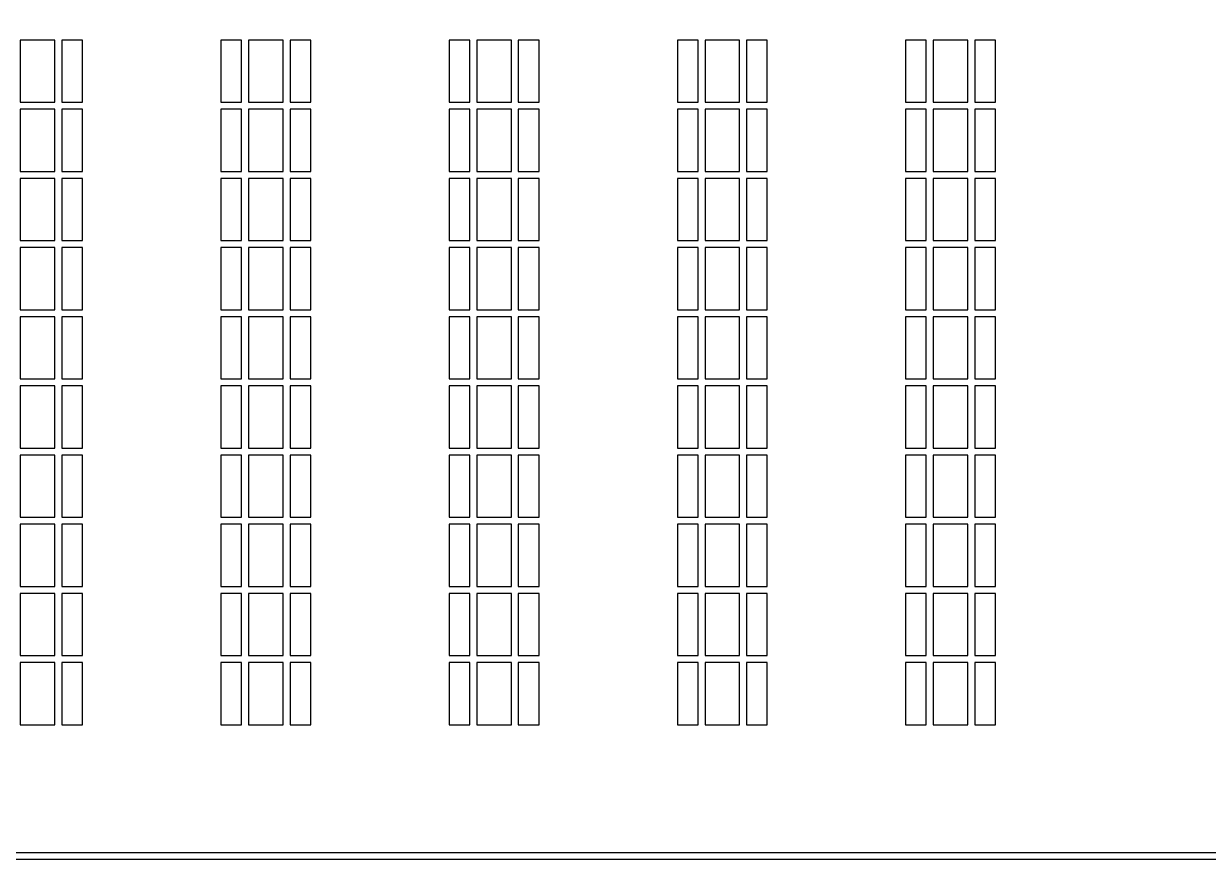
# Model space of a CAD drawing. Header units: feet. Extents: x 655 to 3246, y 42 to 1922.
# Drawn here: x 1424.8 to 1510.4, y 363.2 to 423.6 of the extents above; entities that cross this region are included whole.
import ezdxf

# ---------------------------------------------------------------- set-up
doc = ezdxf.new("R2010")
doc.units = ezdxf.units.FT
doc.header["$MEASUREMENT"] = 0

# ---------------------------------------------------------------- blocks, each defined once
blk = doc.blocks.new('*U39')
for points in [[(-2.25, 1.75), (2.25, 1.75), (2.25, 3.25), (-2.25, 3.25)], [(-2.25, -1.25), (2.25, -1.25), (2.25, 1.25), (-2.25, 1.25)], [(-2.25, -3.25), (2.25, -3.25), (2.25, -1.75), (-2.25, -1.75)]]:
    blk.add_lwpolyline(points, close=True)
blk = doc.blocks.new('*U40')
at = {"color": 0, "linetype": 'ByBlock', "lineweight": -2, "transparency": 16777216}
for p in [(0, 66), (5, 66), (10, 66), (15, 66), (20, 66), (25, 66), (30, 66), (35, 66), (40, 66), (45, 66), (0, 49.5), (5, 49.5), (10, 49.5), (15, 49.5), (20, 49.5), (25, 49.5), (30, 49.5), (35, 49.5), (40, 49.5), (45, 49.5), (0, 33), (5, 33), (10, 33), (15, 33), (20, 33), (25, 33), (30, 33), (35, 33), (40, 33), (45, 33), (0, 16.5), (5, 16.5), (10, 16.5), (15, 16.5), (20, 16.5), (25, 16.5), (30, 16.5), (35, 16.5), (40, 16.5), (45, 16.5), (0, 0), (5, 0), (10, 0), (15, 0), (20, 0), (25, 0), (30, 0), (35, 0), (40, 0), (45, 0)]:
    blk.add_blockref('*U39', p, dxfattribs=at)

msp = doc.modelspace()

# ---------------------------------------------------------------- linework, layer by layer
msp.add_line((1375.04709, 363.68929), (1511.14498, 363.68929))
msp.add_lwpolyline([(1374.54709, 363.18929), (1546.64498, 363.18929), (1546.64498, 481.51847), (1374.54709, 481.51847)], close=True)

# ---------------------------------------------------------------- block references
at = {"rotation": 90}
msp.add_blockref('*U40', (1491.79869, 375.16209), dxfattribs=at)

doc.saveas('drawing.dxf')
